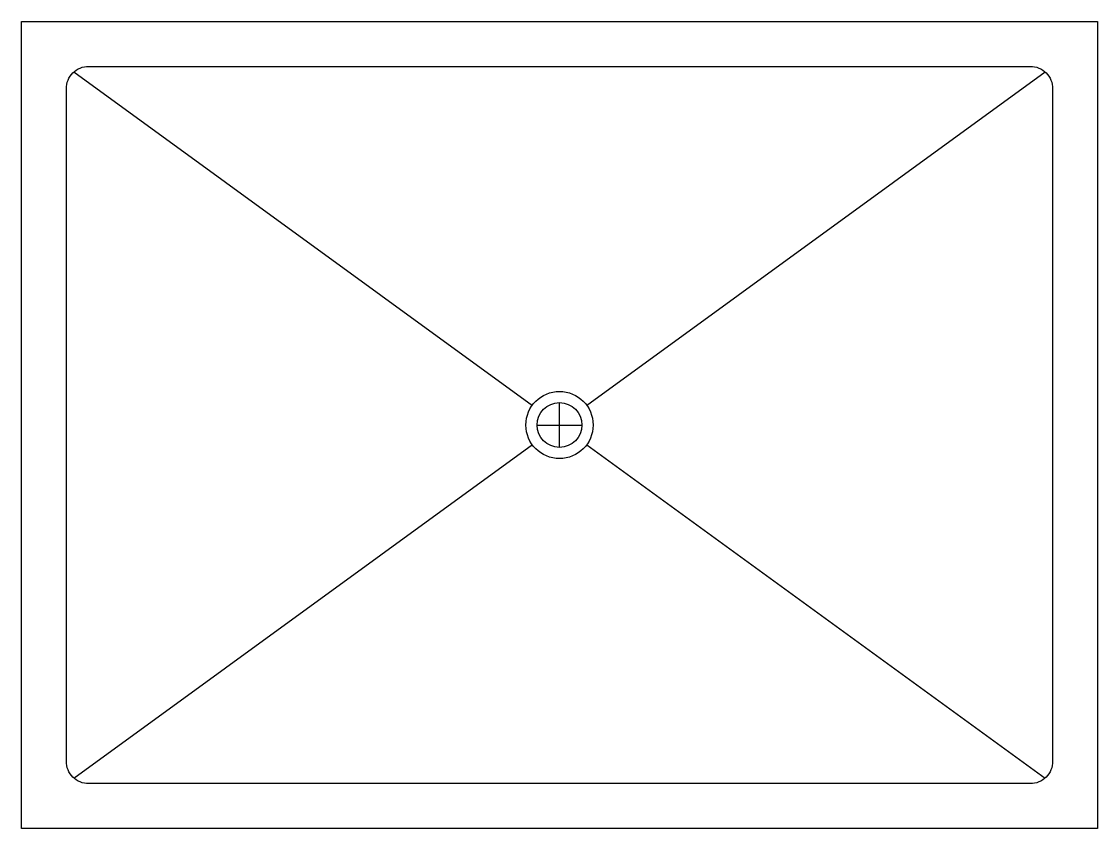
# Model space of a CAD drawing. Extents: x 0 to 48, y -36 to 0.
import ezdxf

# ---------------------------------------------------------------- set-up
doc = ezdxf.new("R2010")
doc.units = 0
doc.header["$MEASUREMENT"] = 0
doc.styles.add('ATTR', font='romans.shx', dxfattribs={"width": 0.8, "height": 1.2})

msp = doc.modelspace()

# ---------------------------------------------------------------- linework, layer by layer
for p, q in [((2.341, -2.248), (22.797, -17.125)), ((25.202, -17.126), (45.659, -2.248)), ((24, -19), (24, -17)), ((23, -18), (25, -18)), ((2.341, -33.752), (22.801, -18.872)), ((25.224, -18.89), (45.659, -33.752))]:
    msp.add_line(p, q)
msp.add_lwpolyline([(0, -36), (0, 0), (48, 0), (48, -36)], close=True)
msp.add_lwpolyline([(2, -33), (2, -3, -0.414214), (3, -2), (45, -2, -0.414214), (46, -3), (46, -33, -0.414214), (45, -34), (3, -34, -0.414214)], format="xyb", close=True)
for radius in [1.5, 1]:
    msp.add_circle((24, -18), radius)

# ---------------------------------------------------------------- texts
at = {"style": 'ATTR', "width": 0.8, "flags": 9}
msp.add_attdef('ESTCODE', (0, 0), '', height=0.00000096, dxfattribs=at)

doc.saveas('drawing.dxf')
